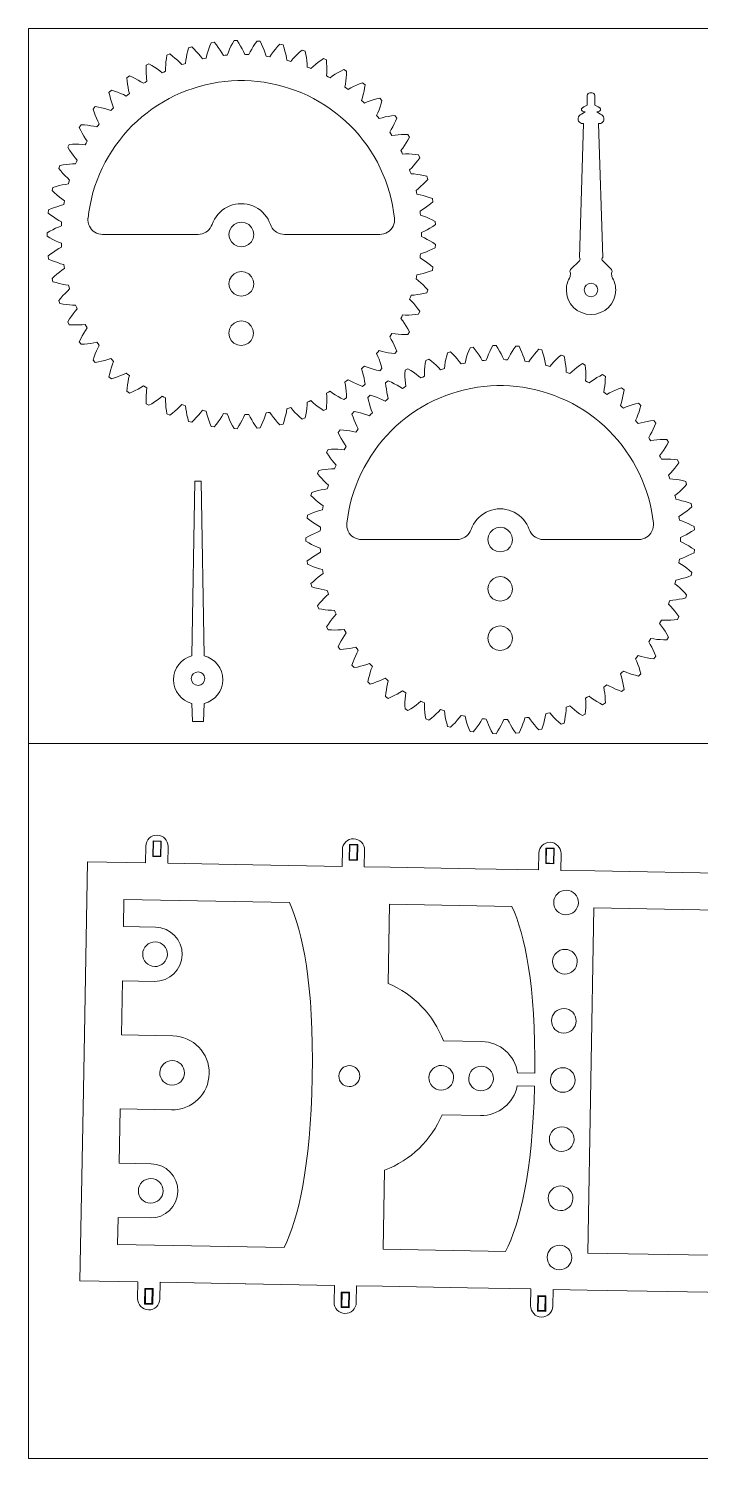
# Model space of a CAD drawing. Header units: inches. Extents: x -10 to 110, y -123 to -36.
# Drawn here: x -10 to 17.2, y -93.5 to -35.5 of the extents above; entities that cross this region are included whole.
import ezdxf

# ---------------------------------------------------------------- set-up
doc = ezdxf.new("R2010")
doc.units = ezdxf.units.IN
doc.header["$MEASUREMENT"] = 0
doc.layers.add('Layer 1', color=7, linetype='Continuous')

# ---------------------------------------------------------------- blocks, each defined once
blk = doc.blocks.new('block 2')
at = {"layer": 'Layer 1', "lineweight": 0}
for points in [[(6.271, -44.111), (6.156, -44.049), (6.045, -43.986), (5.929, -43.933), (5.929, -43.773), (6.045, -43.72), (6.156, -43.662), (6.271, -43.596), (6.383, -43.529), (6.494, -43.453), (6.485, -43.32), (6.365, -43.262), (6.245, -43.204), (6.129, -43.155), (6.009, -43.111), (5.889, -43.071), (5.88, -42.987), (5.867, -42.911), (5.974, -42.844), (6.081, -42.773), (6.187, -42.693), (6.289, -42.613), (6.391, -42.525), (6.369, -42.395), (6.24, -42.351), (6.116, -42.311), (5.992, -42.276), (5.867, -42.244), (5.743, -42.218), (5.725, -42.138), (5.707, -42.062), (5.805, -41.982), (5.903, -41.898), (5.996, -41.809), (6.089, -41.716), (6.178, -41.618), (6.143, -41.493), (6.009, -41.462), (5.88, -41.436), (5.752, -41.413), (5.627, -41.395), (5.503, -41.387), (5.472, -41.311), (5.445, -41.236), (5.534, -41.147), (5.703, -40.951), (5.783, -40.849), (5.863, -40.738), (5.809, -40.618), (5.676, -40.604), (5.543, -40.596), (5.414, -40.586), (5.285, -40.586), (5.161, -40.591), (5.125, -40.516), (5.085, -40.449), (5.165, -40.347), (5.236, -40.244), (5.307, -40.133), (5.379, -40.022), (5.441, -39.907), (5.374, -39.791), (5.241, -39.791), (5.112, -39.8), (4.978, -39.809), (4.854, -39.822), (4.73, -39.84), (4.681, -39.773), (4.641, -39.707), (4.703, -39.6), (4.765, -39.489), (4.823, -39.369), (4.876, -39.249), (4.925, -39.129), (4.845, -39.022), (4.716, -39.04), (4.583, -39.062), (4.459, -39.084), (4.334, -39.115), (4.21, -39.146), (4.156, -39.084), (4.108, -39.026), (4.156, -38.911), (4.206, -38.791), (4.25, -38.671), (4.286, -38.542), (4.325, -38.413), (4.232, -38.32), (4.103, -38.351), (3.974, -38.391), (3.85, -38.431), (3.73, -38.471), (3.615, -38.52), (3.552, -38.462), (3.495, -38.413), (3.535, -38.293), (3.566, -38.169), (3.597, -38.04), (3.619, -37.911), (3.641, -37.778), (3.539, -37.698), (3.415, -37.742), (3.29, -37.796), (3.175, -37.849), (3.059, -37.906), (2.948, -37.969), (2.882, -37.92), (2.819, -37.875), (2.842, -37.751), (2.859, -37.622), (2.873, -37.493), (2.882, -37.364), (2.886, -37.231), (2.775, -37.16), (2.655, -37.222), (2.544, -37.284), (2.433, -37.355), (2.326, -37.422), (2.224, -37.497), (2.148, -37.458), (2.082, -37.418), (2.091, -37.293), (2.091, -37.035), (2.082, -36.907), (2.073, -36.773), (1.953, -36.715), (1.842, -36.791), (1.735, -36.866), (1.633, -36.951), (1.54, -37.031), (1.446, -37.115), (1.366, -37.084), (1.295, -37.058), (1.291, -36.929), (1.277, -36.804), (1.26, -36.676), (1.238, -36.546), (1.211, -36.413), (1.087, -36.373), (0.984, -36.458), (0.887, -36.551), (0.798, -36.64), (0.709, -36.733), (0.629, -36.831), (0.549, -36.809), (0.473, -36.787), (0.451, -36.666), (0.424, -36.538), (0.393, -36.413), (0.354, -36.289), (0.313, -36.16), (0.185, -36.133), (0.096, -36.231), (0.007, -36.333), (-0.073, -36.435), (-0.148, -36.538), (-0.215, -36.644), (-0.3, -36.631), (-0.375, -36.618), (-0.411, -36.498), (-0.455, -36.377), (-0.499, -36.257), (-0.553, -36.138), (-0.611, -36.013), (-0.739, -36.004), (-0.819, -36.111), (-0.891, -36.222), (-0.957, -36.333), (-1.019, -36.444), (-1.077, -36.556), (-1.162, -36.556), (-1.237, -36.551), (-1.29, -36.435), (-1.344, -36.32), (-1.406, -36.209), (-1.473, -36.093), (-1.544, -35.978), (-1.672, -35.982), (-1.739, -36.102), (-1.797, -36.218), (-1.85, -36.338), (-1.899, -36.453), (-1.944, -36.573), (-2.028, -36.582), (-2.104, -36.587), (-2.166, -36.48), (-2.237, -36.373), (-2.312, -36.267), (-2.388, -36.16), (-2.472, -36.053), (-2.601, -36.075), (-2.655, -36.2), (-2.699, -36.324), (-2.739, -36.444), (-2.77, -36.569), (-2.801, -36.693), (-2.881, -36.707), (-2.957, -36.724), (-3.037, -36.622), (-3.116, -36.524), (-3.201, -36.426), (-3.294, -36.333), (-3.388, -36.24), (-3.516, -36.275), (-3.548, -36.404), (-3.579, -36.533), (-3.605, -36.658), (-3.623, -36.787), (-3.636, -36.911), (-3.716, -36.938), (-3.792, -36.96), (-3.876, -36.871), (-3.969, -36.782), (-4.068, -36.698), (-4.169, -36.613), (-4.276, -36.529), (-4.396, -36.582), (-4.414, -36.711), (-4.432, -36.844), (-4.44, -36.973), (-4.445, -37.102), (-4.445, -37.227), (-4.52, -37.262), (-4.592, -37.297), (-4.685, -37.218), (-4.787, -37.138), (-4.894, -37.066), (-5.005, -36.996), (-5.12, -36.924), (-5.236, -36.987), (-5.24, -37.124), (-5.24, -37.253), (-5.222, -37.511), (-5.205, -37.635), (-5.276, -37.68), (-5.342, -37.72), (-5.449, -37.653), (-5.56, -37.591), (-5.676, -37.529), (-5.791, -37.471), (-5.916, -37.418), (-6.022, -37.493), (-6.009, -37.627), (-5.991, -37.755), (-5.969, -37.884), (-5.947, -38.009), (-5.916, -38.133), (-5.978, -38.187), (-6.04, -38.235), (-6.156, -38.178), (-6.271, -38.129), (-6.391, -38.08), (-6.515, -38.04), (-6.644, -38), (-6.742, -38.089), (-6.711, -38.218), (-6.68, -38.347), (-6.644, -38.471), (-6.604, -38.591), (-6.56, -38.711), (-6.618, -38.769), (-6.671, -38.826), (-6.791, -38.787), (-6.915, -38.747), (-7.04, -38.716), (-7.168, -38.689), (-7.302, -38.662), (-7.386, -38.764), (-7.342, -38.889), (-7.297, -39.013), (-7.244, -39.133), (-7.191, -39.249), (-7.133, -39.36), (-7.182, -39.426), (-7.231, -39.489), (-7.355, -39.462), (-7.48, -39.44), (-7.608, -39.422), (-7.737, -39.409), (-7.87, -39.4), (-7.946, -39.507), (-7.888, -39.631), (-7.826, -39.746), (-7.764, -39.858), (-7.693, -39.969), (-7.626, -40.071), (-7.666, -40.142), (-7.706, -40.209), (-7.831, -40.2), (-7.959, -40.191), (-8.221, -40.191), (-8.355, -40.2), (-8.413, -40.316), (-8.341, -40.431), (-8.266, -40.538), (-8.19, -40.64), (-8.11, -40.742), (-8.026, -40.836), (-8.062, -40.911), (-8.093, -40.982), (-8.217, -40.986), (-8.346, -40.996), (-8.475, -41.009), (-8.603, -41.027), (-8.737, -41.049), (-8.781, -41.173), (-8.697, -41.275), (-8.612, -41.378), (-8.524, -41.471), (-8.43, -41.56), (-8.337, -41.644), (-8.364, -41.724), (-8.386, -41.8), (-8.51, -41.818), (-8.635, -41.84), (-8.764, -41.867), (-8.888, -41.902), (-9.017, -41.942), (-9.048, -42.067), (-8.95, -42.16), (-8.853, -42.249), (-8.754, -42.333), (-8.653, -42.409), (-8.55, -42.484), (-8.564, -42.564), (-8.577, -42.64), (-8.701, -42.676), (-8.821, -42.711), (-8.946, -42.756), (-9.066, -42.804), (-9.19, -42.858), (-9.208, -42.987), (-9.101, -43.067), (-8.99, -43.142), (-8.884, -43.213), (-8.773, -43.28), (-8.661, -43.342), (-8.666, -43.422), (-8.67, -43.502), (-8.79, -43.551), (-8.906, -43.6), (-9.021, -43.658), (-9.137, -43.72), (-9.252, -43.786), (-9.252, -43.92), (-9.137, -43.986), (-9.021, -44.049), (-8.906, -44.107), (-8.79, -44.16), (-8.67, -44.205), (-8.666, -44.289), (-8.661, -44.369), (-8.773, -44.426), (-8.884, -44.493), (-8.99, -44.564), (-9.101, -44.64), (-9.208, -44.72), (-9.19, -44.849), (-9.066, -44.902), (-8.946, -44.951), (-8.821, -44.995), (-8.701, -45.036), (-8.577, -45.067), (-8.564, -45.147), (-8.55, -45.227), (-8.653, -45.298), (-8.754, -45.378), (-8.853, -45.458), (-8.95, -45.546), (-9.048, -45.64), (-9.017, -45.769), (-8.888, -45.804), (-8.764, -45.84), (-8.635, -45.866), (-8.51, -45.893), (-8.386, -45.911), (-8.359, -45.991), (-8.337, -46.062), (-8.43, -46.147), (-8.524, -46.24), (-8.612, -46.333), (-8.697, -46.431), (-8.781, -46.533), (-8.737, -46.658), (-8.603, -46.68), (-8.475, -46.698), (-8.346, -46.711), (-8.217, -46.72), (-8.093, -46.724), (-8.062, -46.8), (-8.026, -46.871), (-8.11, -46.969), (-8.19, -47.067), (-8.266, -47.169), (-8.341, -47.28), (-8.413, -47.391), (-8.355, -47.511), (-8.221, -47.516), (-8.088, -47.52), (-7.959, -47.516), (-7.831, -47.511), (-7.706, -47.498), (-7.666, -47.569), (-7.626, -47.636), (-7.693, -47.742), (-7.764, -47.849), (-7.826, -47.964), (-7.888, -48.08), (-7.946, -48.2), (-7.87, -48.307), (-7.737, -48.298), (-7.608, -48.289), (-7.48, -48.271), (-7.355, -48.249), (-7.231, -48.222), (-7.182, -48.289), (-7.133, -48.351), (-7.191, -48.462), (-7.244, -48.578), (-7.297, -48.698), (-7.342, -48.818), (-7.386, -48.947), (-7.302, -49.045), (-7.168, -49.022), (-7.04, -48.991), (-6.915, -48.96), (-6.791, -48.924), (-6.671, -48.884), (-6.613, -48.942), (-6.56, -49), (-6.604, -49.116), (-6.644, -49.24), (-6.68, -49.365), (-6.711, -49.489), (-6.742, -49.622), (-6.644, -49.711), (-6.515, -49.671), (-6.391, -49.627), (-6.271, -49.578), (-6.156, -49.529), (-6.04, -49.476), (-5.978, -49.529), (-5.916, -49.578), (-5.947, -49.698), (-5.969, -49.822), (-5.991, -49.951), (-6.009, -50.08), (-6.022, -50.213), (-5.916, -50.293), (-5.791, -50.236), (-5.676, -50.178), (-5.56, -50.12), (-5.449, -50.053), (-5.342, -49.987), (-5.272, -50.031), (-5.205, -50.071), (-5.222, -50.196), (-5.24, -50.453), (-5.24, -50.587), (-5.236, -50.72), (-5.12, -50.782), (-5.005, -50.716), (-4.894, -50.644), (-4.787, -50.569), (-4.685, -50.493), (-4.592, -50.413), (-4.516, -50.449), (-4.445, -50.48), (-4.445, -50.609), (-4.44, -50.733), (-4.432, -50.867), (-4.414, -50.996), (-4.396, -51.129), (-4.276, -51.178), (-4.169, -51.098), (-4.068, -51.013), (-3.969, -50.925), (-3.876, -50.836), (-3.792, -50.747), (-3.712, -50.773), (-3.636, -50.8), (-3.623, -50.925), (-3.605, -51.049), (-3.579, -51.178), (-3.548, -51.307), (-3.516, -51.435), (-3.388, -51.467), (-3.294, -51.373), (-3.201, -51.28), (-3.116, -51.182), (-3.037, -51.084), (-2.957, -50.982), (-2.876, -51), (-2.801, -51.018), (-2.77, -51.138), (-2.739, -51.262), (-2.699, -51.387), (-2.655, -51.511), (-2.601, -51.636), (-2.472, -51.653), (-2.388, -51.551), (-2.312, -51.445), (-2.237, -51.338), (-2.166, -51.231), (-2.104, -51.12), (-2.019, -51.129), (-1.944, -51.133), (-1.899, -51.253), (-1.85, -51.373), (-1.797, -51.489), (-1.739, -51.609), (-1.672, -51.724), (-1.544, -51.729), (-1.473, -51.614), (-1.406, -51.502), (-1.344, -51.387), (-1.29, -51.271), (-1.237, -51.156), (-1.157, -51.156), (-1.077, -51.151), (-1.019, -51.262), (-0.957, -51.373), (-0.891, -51.484), (-0.819, -51.596), (-0.739, -51.707), (-0.611, -51.693), (-0.553, -51.573), (-0.499, -51.453), (-0.455, -51.329), (-0.411, -51.209), (-0.375, -51.089), (-0.295, -51.076), (-0.215, -51.067), (-0.148, -51.169), (-0.073, -51.271), (0.007, -51.373), (0.096, -51.476), (0.185, -51.573), (0.313, -51.547), (0.354, -51.422), (0.393, -51.293), (0.424, -51.169), (0.451, -51.045), (0.473, -50.92), (0.553, -50.898), (0.629, -50.876), (0.709, -50.973), (0.798, -51.067), (0.887, -51.16), (0.984, -51.249), (1.087, -51.338), (1.211, -51.293), (1.238, -51.164), (1.26, -51.036), (1.277, -50.907), (1.291, -50.778), (1.295, -50.653), (1.371, -50.622), (1.446, -50.591), (1.54, -50.676), (1.633, -50.76), (1.735, -50.84), (1.842, -50.915), (1.953, -50.991), (2.073, -50.938), (2.082, -50.805), (2.091, -50.671), (2.091, -50.413), (2.082, -50.289), (2.153, -50.249), (2.224, -50.209), (2.326, -50.285), (2.433, -50.356), (2.544, -50.422), (2.655, -50.489), (2.775, -50.551), (2.886, -50.48), (2.882, -50.347), (2.873, -50.213), (2.859, -50.085), (2.842, -49.96), (2.819, -49.836), (2.886, -49.787), (2.948, -49.742), (3.059, -49.8), (3.175, -49.858), (3.29, -49.916), (3.415, -49.964), (3.539, -50.013), (3.641, -49.929), (3.619, -49.796), (3.597, -49.667), (3.566, -49.542), (3.535, -49.418), (3.495, -49.298), (3.557, -49.24), (3.615, -49.187), (3.73, -49.235), (3.85, -49.28), (3.974, -49.32), (4.103, -49.355), (4.232, -49.387), (4.325, -49.293), (4.286, -49.165), (4.25, -49.04), (4.206, -48.915), (4.156, -48.796), (4.108, -48.684), (4.161, -48.622), (4.21, -48.56), (4.334, -48.596), (4.459, -48.622), (4.583, -48.649), (4.716, -48.671), (4.845, -48.684), (4.925, -48.582), (4.876, -48.458), (4.823, -48.338), (4.765, -48.222), (4.703, -48.111), (4.641, -48), (4.685, -47.933), (4.73, -47.867), (4.854, -47.884), (4.978, -47.902), (5.112, -47.911), (5.241, -47.915), (5.374, -47.915), (5.441, -47.805), (5.379, -47.684), (5.307, -47.574), (5.236, -47.467), (5.165, -47.36), (5.085, -47.262), (5.125, -47.187), (5.161, -47.116), (5.285, -47.12), (5.414, -47.12), (5.543, -47.116), (5.676, -47.102), (5.809, -47.089), (5.863, -46.969), (5.783, -46.862), (5.703, -46.755), (5.618, -46.658), (5.534, -46.565), (5.445, -46.471), (5.476, -46.396), (5.503, -46.32), (5.627, -46.311), (5.752, -46.293), (5.88, -46.276), (6.009, -46.249), (6.143, -46.218), (6.178, -46.093), (6.089, -45.996), (5.996, -45.898), (5.903, -45.809), (5.805, -45.729), (5.707, -45.649), (5.725, -45.569), (5.743, -45.493), (5.867, -45.467), (5.992, -45.435), (6.116, -45.4), (6.24, -45.36), (6.369, -45.311), (6.391, -45.182), (6.289, -45.098), (6.187, -45.013), (6.081, -44.938), (5.974, -44.867), (5.867, -44.8), (5.88, -44.715), (5.889, -44.64), (6.009, -44.6), (6.129, -44.551), (6.245, -44.502), (6.365, -44.449), (6.485, -44.387), (6.494, -44.253), (6.383, -44.182), (6.271, -44.111)], [(4.832, -43.191), (4.796, -42.929), (4.752, -42.667), (4.699, -42.409), (4.632, -42.151), (4.552, -41.898), (4.463, -41.649), (4.365, -41.4), (4.254, -41.16), (4.139, -40.924), (4.006, -40.693), (3.868, -40.467), (3.721, -40.249), (3.561, -40.035), (3.397, -39.827), (3.219, -39.626), (3.037, -39.435), (2.846, -39.253), (2.646, -39.08), (2.442, -38.911), (2.228, -38.755), (2.006, -38.604), (1.78, -38.467), (1.549, -38.338), (1.313, -38.218), (1.073, -38.111), (0.824, -38.009), (0.576, -37.924), (0.322, -37.844), (0.065, -37.778), (-0.193, -37.724), (-0.455, -37.675), (-0.717, -37.644), (-0.984, -37.622), (-1.246, -37.609), (-1.513, -37.609), (-1.775, -37.622), (-2.041, -37.644), (-2.303, -37.675), (-2.566, -37.724), (-2.823, -37.778), (-3.081, -37.844), (-3.334, -37.924), (-3.583, -38.009), (-3.832, -38.111), (-4.072, -38.218), (-4.307, -38.338), (-4.538, -38.467), (-4.765, -38.604), (-4.987, -38.755), (-5.2, -38.911), (-5.405, -39.08), (-5.605, -39.253), (-5.796, -39.435), (-5.978, -39.626), (-6.156, -39.827), (-6.32, -40.035), (-6.48, -40.249), (-6.626, -40.467), (-6.764, -40.693), (-6.897, -40.924), (-7.013, -41.16), (-7.124, -41.4), (-7.222, -41.649), (-7.311, -41.898), (-7.391, -42.151), (-7.457, -42.409), (-7.511, -42.667), (-7.555, -42.929), (-7.591, -43.191)], [(-0.197, -43.449), (-0.242, -43.338), (-0.295, -43.231), (-0.362, -43.133), (-0.433, -43.035), (-0.517, -42.951), (-0.606, -42.871), (-0.704, -42.804), (-0.806, -42.742), (-0.913, -42.693), (-1.028, -42.653), (-1.144, -42.627), (-1.259, -42.609), (-1.379, -42.604), (-1.499, -42.609), (-1.615, -42.627), (-1.73, -42.653), (-1.846, -42.693), (-1.952, -42.742), (-2.055, -42.804), (-2.152, -42.871), (-2.241, -42.951), (-2.326, -43.035), (-2.397, -43.133), (-2.463, -43.231), (-2.517, -43.338), (-2.561, -43.449)], [(-7.595, -43.191), (-7.599, -43.271), (-7.591, -43.355), (-7.568, -43.435), (-7.537, -43.516), (-7.497, -43.587), (-7.444, -43.653), (-7.386, -43.711), (-7.32, -43.76), (-7.244, -43.796), (-7.164, -43.827), (-7.084, -43.844), (-7, -43.849)], [(-3.13, -43.849), (-3.045, -43.844), (-2.965, -43.827), (-2.89, -43.8), (-2.814, -43.76), (-2.748, -43.711), (-2.69, -43.658), (-2.637, -43.591), (-2.597, -43.52), (-2.561, -43.444)], [(-0.9, -44.013), (-0.97, -44.151), (-1.082, -44.262), (-1.224, -44.329), (-1.379, -44.356), (-1.53, -44.329), (-1.672, -44.258), (-1.779, -44.147), (-1.85, -44.005), (-1.877, -43.853), (-1.85, -43.698), (-1.779, -43.56), (-1.668, -43.449), (-1.526, -43.378), (-1.371, -43.355), (-1.22, -43.378), (-1.077, -43.453), (-0.97, -43.565), (-0.9, -43.702), (-0.873, -43.858), (-0.9, -44.013)], [(-0.873, -43.858), (-0.9, -44.013), (-0.97, -44.151), (-1.082, -44.262), (-1.224, -44.329), (-1.379, -44.356), (-1.53, -44.329), (-1.672, -44.258), (-1.779, -44.147), (-1.85, -44.005), (-1.877, -43.853), (-1.85, -43.698), (-1.779, -43.56), (-1.668, -43.449), (-1.526, -43.378), (-1.371, -43.355), (-1.22, -43.378), (-1.077, -43.453), (-0.97, -43.565), (-0.9, -43.702), (-0.873, -43.858)], [(-0.873, -43.858), (-0.9, -44.013), (-0.97, -44.151), (-1.082, -44.262), (-1.224, -44.329), (-1.379, -44.356), (-1.53, -44.329), (-1.672, -44.258), (-1.779, -44.147), (-1.85, -44.005), (-1.877, -43.853), (-1.85, -43.698), (-1.779, -43.56), (-1.668, -43.449), (-1.526, -43.378), (-1.371, -43.355), (-1.22, -43.378), (-1.077, -43.453), (-0.97, -43.565), (-0.9, -43.702), (-0.873, -43.858)], [(-0.197, -43.444), (-0.162, -43.52), (-0.122, -43.591), (-0.069, -43.658), (-0.011, -43.711), (0.056, -43.76), (0.131, -43.8), (0.207, -43.827), (0.287, -43.844), (0.371, -43.849)], [(4.237, -43.849), (4.321, -43.844), (4.401, -43.827), (4.481, -43.796), (4.556, -43.76), (4.623, -43.711), (4.681, -43.653), (4.734, -43.587), (4.774, -43.516), (4.805, -43.435), (4.827, -43.355), (4.836, -43.271), (4.832, -43.191)], [(-7, -43.853), (-3.13, -43.853)], [(0.371, -43.853), (4.237, -43.853)], [(-0.873, -45.858), (-0.9, -46.013), (-0.97, -46.151), (-1.082, -46.262), (-1.224, -46.329), (-1.379, -46.356), (-1.53, -46.329), (-1.672, -46.258), (-1.779, -46.147), (-1.85, -46.005), (-1.877, -45.853), (-1.85, -45.698), (-1.779, -45.56), (-1.668, -45.449), (-1.526, -45.378), (-1.371, -45.355), (-1.22, -45.378), (-1.077, -45.453), (-0.97, -45.565), (-0.9, -45.702), (-0.873, -45.858)], [(-0.877, -47.858), (-0.904, -48.013), (-0.975, -48.151), (-1.086, -48.262), (-1.228, -48.329), (-1.384, -48.356), (-1.535, -48.329), (-1.677, -48.258), (-1.784, -48.147), (-1.855, -48.005), (-1.881, -47.853), (-1.855, -47.698), (-1.784, -47.56), (-1.673, -47.449), (-1.531, -47.378), (-1.375, -47.355), (-1.224, -47.378), (-1.082, -47.453), (-0.975, -47.565), (-0.904, -47.702), (-0.877, -47.858)]]:
    blk.add_lwpolyline(points, dxfattribs=at)
blk = doc.blocks.new('block 3')
at = {"layer": 'Layer 1', "lineweight": 0}
for points in [[(16.767, -56.487), (16.652, -56.425), (16.541, -56.362), (16.425, -56.309), (16.425, -56.149), (16.541, -56.095), (16.652, -56.038), (16.767, -55.971), (16.878, -55.905), (16.99, -55.829), (16.981, -55.696), (16.861, -55.638), (16.741, -55.58), (16.625, -55.531), (16.505, -55.487), (16.385, -55.447), (16.376, -55.362), (16.363, -55.287), (16.47, -55.22), (16.576, -55.149), (16.683, -55.069), (16.785, -54.989), (16.887, -54.9), (16.865, -54.771), (16.736, -54.727), (16.612, -54.687), (16.488, -54.651), (16.363, -54.62), (16.239, -54.593), (16.221, -54.513), (16.203, -54.438), (16.301, -54.358), (16.399, -54.273), (16.492, -54.184), (16.585, -54.091), (16.674, -53.993), (16.639, -53.869), (16.505, -53.838), (16.376, -53.811), (16.248, -53.789), (16.123, -53.771), (15.999, -53.762), (15.968, -53.687), (15.941, -53.611), (16.03, -53.522), (16.199, -53.327), (16.279, -53.225), (16.359, -53.113), (16.305, -52.994), (16.172, -52.98), (16.039, -52.971), (15.91, -52.962), (15.781, -52.962), (15.657, -52.967), (15.621, -52.891), (15.581, -52.825), (15.661, -52.722), (15.732, -52.62), (15.803, -52.509), (15.874, -52.398), (15.937, -52.282), (15.87, -52.167), (15.737, -52.167), (15.608, -52.175), (15.474, -52.185), (15.35, -52.198), (15.226, -52.216), (15.177, -52.149), (15.137, -52.082), (15.199, -51.976), (15.261, -51.865), (15.319, -51.744), (15.372, -51.624), (15.421, -51.504), (15.341, -51.398), (15.212, -51.416), (15.079, -51.438), (14.955, -51.46), (14.83, -51.491), (14.706, -51.522), (14.652, -51.46), (14.604, -51.402), (14.652, -51.287), (14.701, -51.167), (14.746, -51.047), (14.782, -50.918), (14.821, -50.789), (14.728, -50.696), (14.599, -50.727), (14.47, -50.767), (14.346, -50.807), (14.226, -50.847), (14.111, -50.896), (14.048, -50.838), (13.991, -50.789), (14.03, -50.669), (14.062, -50.545), (14.093, -50.416), (14.115, -50.287), (14.137, -50.153), (14.035, -50.073), (13.911, -50.118), (13.786, -50.171), (13.671, -50.225), (13.555, -50.282), (13.444, -50.344), (13.378, -50.295), (13.315, -50.251), (13.338, -50.127), (13.355, -49.998), (13.369, -49.869), (13.378, -49.74), (13.382, -49.607), (13.271, -49.536), (13.151, -49.598), (13.04, -49.66), (12.929, -49.731), (12.822, -49.798), (12.72, -49.873), (12.644, -49.833), (12.578, -49.793), (12.587, -49.669), (12.587, -49.411), (12.578, -49.282), (12.569, -49.149), (12.449, -49.091), (12.338, -49.167), (12.231, -49.242), (12.129, -49.327), (12.036, -49.407), (11.942, -49.491), (11.862, -49.46), (11.791, -49.433), (11.787, -49.305), (11.773, -49.18), (11.756, -49.051), (11.734, -48.922), (11.707, -48.789), (11.583, -48.749), (11.48, -48.833), (11.383, -48.927), (11.294, -49.016), (11.205, -49.109), (11.125, -49.207), (11.045, -49.185), (10.969, -49.162), (10.947, -49.042), (10.92, -48.913), (10.889, -48.789), (10.85, -48.665), (10.809, -48.535), (10.681, -48.509), (10.592, -48.607), (10.503, -48.709), (10.423, -48.811), (10.348, -48.913), (10.281, -49.02), (10.196, -49.007), (10.121, -48.993), (10.085, -48.873), (10.041, -48.753), (9.996, -48.633), (9.943, -48.513), (9.885, -48.389), (9.757, -48.38), (9.677, -48.487), (9.605, -48.598), (9.539, -48.709), (9.476, -48.82), (9.419, -48.931), (9.334, -48.931), (9.259, -48.927), (9.206, -48.811), (9.152, -48.696), (9.09, -48.584), (9.023, -48.469), (8.952, -48.353), (8.824, -48.358), (8.757, -48.478), (8.699, -48.593), (8.646, -48.713), (8.597, -48.829), (8.552, -48.949), (8.468, -48.958), (8.392, -48.962), (8.33, -48.856), (8.259, -48.749), (8.184, -48.642), (8.108, -48.535), (8.024, -48.429), (7.895, -48.451), (7.841, -48.576), (7.797, -48.7), (7.757, -48.82), (7.726, -48.944), (7.695, -49.069), (7.615, -49.082), (7.539, -49.1), (7.459, -48.998), (7.38, -48.9), (7.295, -48.802), (7.202, -48.709), (7.108, -48.616), (6.98, -48.651), (6.948, -48.78), (6.917, -48.909), (6.891, -49.033), (6.873, -49.162), (6.86, -49.287), (6.78, -49.313), (6.704, -49.336), (6.62, -49.247), (6.527, -49.158), (6.428, -49.073), (6.327, -48.989), (6.22, -48.904), (6.1, -48.958), (6.082, -49.087), (6.064, -49.22), (6.056, -49.349), (6.051, -49.478), (6.051, -49.602), (5.976, -49.638), (5.904, -49.673), (5.811, -49.593), (5.709, -49.513), (5.602, -49.442), (5.491, -49.371), (5.376, -49.3), (5.26, -49.362), (5.256, -49.5), (5.256, -49.629), (5.274, -49.887), (5.291, -50.011), (5.22, -50.056), (5.154, -50.095), (5.047, -50.029), (4.936, -49.967), (4.82, -49.905), (4.705, -49.847), (4.58, -49.793), (4.474, -49.869), (4.487, -50.002), (4.505, -50.131), (4.527, -50.26), (4.549, -50.384), (4.58, -50.509), (4.518, -50.562), (4.456, -50.611), (4.34, -50.553), (4.225, -50.504), (4.105, -50.456), (3.981, -50.416), (3.852, -50.376), (3.754, -50.464), (3.785, -50.593), (3.816, -50.722), (3.852, -50.847), (3.892, -50.967), (3.936, -51.087), (3.878, -51.145), (3.825, -51.202), (3.705, -51.162), (3.581, -51.122), (3.456, -51.091), (3.328, -51.065), (3.194, -51.038), (3.11, -51.14), (3.154, -51.265), (3.199, -51.389), (3.252, -51.509), (3.305, -51.624), (3.363, -51.736), (3.314, -51.802), (3.265, -51.865), (3.141, -51.838), (3.016, -51.816), (2.888, -51.798), (2.759, -51.785), (2.626, -51.775), (2.55, -51.882), (2.608, -52.007), (2.67, -52.122), (2.732, -52.233), (2.803, -52.344), (2.87, -52.447), (2.83, -52.518), (2.79, -52.585), (2.665, -52.575), (2.537, -52.567), (2.275, -52.567), (2.141, -52.575), (2.083, -52.691), (2.155, -52.807), (2.23, -52.913), (2.306, -53.016), (2.386, -53.118), (2.47, -53.211), (2.434, -53.287), (2.403, -53.358), (2.279, -53.362), (2.15, -53.371), (2.021, -53.384), (1.892, -53.402), (1.759, -53.425), (1.715, -53.549), (1.799, -53.651), (1.884, -53.753), (1.972, -53.847), (2.066, -53.936), (2.159, -54.02), (2.132, -54.1), (2.11, -54.176), (1.986, -54.193), (1.861, -54.216), (1.732, -54.242), (1.608, -54.278), (1.479, -54.318), (1.448, -54.442), (1.546, -54.535), (1.643, -54.624), (1.741, -54.709), (1.843, -54.785), (1.946, -54.86), (1.932, -54.94), (1.919, -55.016), (1.795, -55.051), (1.675, -55.087), (1.55, -55.131), (1.43, -55.18), (1.306, -55.233), (1.288, -55.362), (1.395, -55.443), (1.506, -55.518), (1.612, -55.589), (1.723, -55.656), (1.835, -55.718), (1.83, -55.798), (1.826, -55.878), (1.706, -55.927), (1.59, -55.976), (1.475, -56.033), (1.359, -56.095), (1.244, -56.162), (1.244, -56.296), (1.359, -56.362), (1.475, -56.425), (1.59, -56.482), (1.706, -56.536), (1.826, -56.58), (1.83, -56.665), (1.835, -56.745), (1.723, -56.802), (1.612, -56.869), (1.506, -56.94), (1.395, -57.016), (1.288, -57.096), (1.306, -57.224), (1.43, -57.278), (1.55, -57.327), (1.675, -57.371), (1.795, -57.411), (1.919, -57.442), (1.932, -57.522), (1.946, -57.602), (1.843, -57.673), (1.741, -57.754), (1.643, -57.833), (1.546, -57.922), (1.448, -58.016), (1.479, -58.144), (1.608, -58.18), (1.732, -58.216), (1.861, -58.242), (1.986, -58.269), (2.11, -58.287), (2.137, -58.367), (2.159, -58.438), (2.066, -58.522), (1.972, -58.616), (1.884, -58.709), (1.799, -58.807), (1.715, -58.909), (1.759, -59.033), (1.892, -59.056), (2.021, -59.073), (2.15, -59.087), (2.279, -59.095), (2.403, -59.1), (2.434, -59.176), (2.47, -59.247), (2.386, -59.345), (2.306, -59.442), (2.23, -59.545), (2.155, -59.656), (2.083, -59.767), (2.141, -59.887), (2.275, -59.891), (2.408, -59.896), (2.537, -59.891), (2.665, -59.887), (2.79, -59.873), (2.83, -59.945), (2.87, -60.011), (2.803, -60.118), (2.732, -60.225), (2.67, -60.34), (2.608, -60.456), (2.55, -60.576), (2.626, -60.682), (2.759, -60.673), (2.888, -60.665), (3.016, -60.647), (3.141, -60.624), (3.265, -60.598), (3.314, -60.665), (3.363, -60.727), (3.305, -60.838), (3.252, -60.954), (3.199, -61.074), (3.154, -61.193), (3.11, -61.322), (3.194, -61.42), (3.328, -61.398), (3.456, -61.367), (3.581, -61.336), (3.705, -61.3), (3.825, -61.26), (3.883, -61.318), (3.936, -61.376), (3.892, -61.491), (3.852, -61.616), (3.816, -61.74), (3.785, -61.864), (3.754, -61.998), (3.852, -62.087), (3.981, -62.047), (4.105, -62.002), (4.225, -61.953), (4.34, -61.905), (4.456, -61.851), (4.518, -61.905), (4.58, -61.953), (4.549, -62.073), (4.527, -62.198), (4.505, -62.327), (4.487, -62.456), (4.474, -62.589), (4.58, -62.669), (4.705, -62.611), (4.82, -62.553), (4.936, -62.496), (5.047, -62.429), (5.154, -62.362), (5.224, -62.407), (5.291, -62.447), (5.274, -62.571), (5.256, -62.829), (5.256, -62.962), (5.26, -63.096), (5.376, -63.158), (5.491, -63.091), (5.602, -63.02), (5.709, -62.945), (5.811, -62.869), (5.904, -62.789), (5.98, -62.824), (6.051, -62.856), (6.051, -62.985), (6.056, -63.109), (6.064, -63.242), (6.082, -63.371), (6.1, -63.505), (6.22, -63.554), (6.327, -63.473), (6.428, -63.389), (6.527, -63.3), (6.62, -63.211), (6.704, -63.122), (6.784, -63.149), (6.86, -63.176), (6.873, -63.3), (6.891, -63.425), (6.917, -63.554), (6.948, -63.682), (6.98, -63.811), (7.108, -63.842), (7.202, -63.749), (7.295, -63.656), (7.38, -63.558), (7.459, -63.46), (7.539, -63.358), (7.619, -63.376), (7.695, -63.393), (7.726, -63.514), (7.757, -63.638), (7.797, -63.762), (7.841, -63.887), (7.895, -64.011), (8.024, -64.029), (8.108, -63.927), (8.184, -63.82), (8.259, -63.713), (8.33, -63.607), (8.392, -63.496), (8.477, -63.505), (8.552, -63.509), (8.597, -63.629), (8.646, -63.749), (8.699, -63.865), (8.757, -63.985), (8.824, -64.1), (8.952, -64.105), (9.023, -63.989), (9.09, -63.878), (9.152, -63.762), (9.206, -63.647), (9.259, -63.531), (9.339, -63.531), (9.419, -63.527), (9.476, -63.638), (9.539, -63.749), (9.605, -63.86), (9.677, -63.971), (9.757, -64.082), (9.885, -64.069), (9.943, -63.949), (9.996, -63.829), (10.041, -63.705), (10.085, -63.585), (10.121, -63.465), (10.201, -63.451), (10.281, -63.442), (10.348, -63.545), (10.423, -63.647), (10.503, -63.749), (10.592, -63.851), (10.681, -63.949), (10.809, -63.923), (10.85, -63.798), (10.889, -63.669), (10.92, -63.545), (10.947, -63.42), (10.969, -63.296), (11.049, -63.273), (11.125, -63.251), (11.205, -63.349), (11.294, -63.442), (11.383, -63.536), (11.48, -63.624), (11.583, -63.713), (11.707, -63.669), (11.734, -63.54), (11.756, -63.411), (11.773, -63.282), (11.787, -63.154), (11.791, -63.029), (11.867, -62.998), (11.942, -62.967), (12.036, -63.051), (12.129, -63.136), (12.231, -63.216), (12.338, -63.291), (12.449, -63.367), (12.569, -63.313), (12.578, -63.18), (12.587, -63.047), (12.587, -62.789), (12.578, -62.665), (12.649, -62.625), (12.72, -62.584), (12.822, -62.66), (12.929, -62.731), (13.04, -62.798), (13.151, -62.865), (13.271, -62.927), (13.382, -62.856), (13.378, -62.722), (13.369, -62.589), (13.355, -62.46), (13.338, -62.336), (13.315, -62.211), (13.382, -62.162), (13.444, -62.118), (13.555, -62.176), (13.671, -62.233), (13.786, -62.291), (13.911, -62.34), (14.035, -62.389), (14.137, -62.304), (14.115, -62.171), (14.093, -62.042), (14.062, -61.918), (14.03, -61.794), (13.991, -61.674), (14.053, -61.616), (14.111, -61.562), (14.226, -61.611), (14.346, -61.656), (14.47, -61.696), (14.599, -61.731), (14.728, -61.763), (14.821, -61.669), (14.782, -61.54), (14.746, -61.416), (14.701, -61.291), (14.652, -61.171), (14.604, -61.06), (14.657, -60.998), (14.706, -60.936), (14.83, -60.971), (14.955, -60.998), (15.079, -61.024), (15.212, -61.047), (15.341, -61.06), (15.421, -60.958), (15.372, -60.833), (15.319, -60.713), (15.261, -60.598), (15.199, -60.487), (15.137, -60.376), (15.181, -60.309), (15.226, -60.242), (15.35, -60.26), (15.474, -60.278), (15.608, -60.287), (15.737, -60.291), (15.87, -60.291), (15.937, -60.18), (15.874, -60.06), (15.803, -59.949), (15.732, -59.842), (15.661, -59.736), (15.581, -59.638), (15.621, -59.562), (15.657, -59.491), (15.781, -59.496), (15.91, -59.496), (16.039, -59.491), (16.172, -59.478), (16.305, -59.465), (16.359, -59.345), (16.279, -59.238), (16.199, -59.131), (16.114, -59.033), (16.03, -58.94), (15.941, -58.847), (15.972, -58.771), (15.999, -58.696), (16.123, -58.687), (16.248, -58.669), (16.376, -58.651), (16.505, -58.625), (16.639, -58.593), (16.674, -58.469), (16.585, -58.371), (16.492, -58.274), (16.399, -58.185), (16.301, -58.105), (16.203, -58.024), (16.221, -57.945), (16.239, -57.869), (16.363, -57.842), (16.488, -57.811), (16.612, -57.776), (16.736, -57.736), (16.865, -57.687), (16.887, -57.558), (16.785, -57.473), (16.683, -57.389), (16.576, -57.313), (16.47, -57.242), (16.363, -57.176), (16.376, -57.091), (16.385, -57.016), (16.505, -56.976), (16.625, -56.927), (16.741, -56.878), (16.861, -56.824), (16.981, -56.762), (16.99, -56.629), (16.878, -56.558), (16.767, -56.487)], [(15.328, -55.567), (15.292, -55.304), (15.248, -55.042), (15.195, -54.784), (15.128, -54.527), (15.048, -54.273), (14.959, -54.025), (14.861, -53.776), (14.75, -53.536), (14.635, -53.3), (14.502, -53.069), (14.364, -52.842), (14.217, -52.624), (14.057, -52.411), (13.893, -52.202), (13.715, -52.002), (13.533, -51.811), (13.342, -51.629), (13.142, -51.456), (12.938, -51.287), (12.724, -51.131), (12.502, -50.98), (12.276, -50.842), (12.045, -50.713), (11.809, -50.593), (11.569, -50.487), (11.32, -50.384), (11.072, -50.3), (10.818, -50.22), (10.561, -50.153), (10.303, -50.1), (10.041, -50.051), (9.779, -50.02), (9.512, -49.998), (9.25, -49.984), (8.983, -49.984), (8.721, -49.998), (8.455, -50.02), (8.193, -50.051), (7.93, -50.1), (7.673, -50.153), (7.415, -50.22), (7.162, -50.3), (6.913, -50.384), (6.664, -50.487), (6.424, -50.593), (6.189, -50.713), (5.958, -50.842), (5.731, -50.98), (5.509, -51.131), (5.296, -51.287), (5.091, -51.456), (4.891, -51.629), (4.7, -51.811), (4.518, -52.002), (4.34, -52.202), (4.176, -52.411), (4.016, -52.624), (3.87, -52.842), (3.732, -53.069), (3.599, -53.3), (3.483, -53.536), (3.372, -53.776), (3.274, -54.025), (3.185, -54.273), (3.105, -54.527), (3.039, -54.784), (2.985, -55.042), (2.941, -55.304), (2.905, -55.567)], [(10.298, -55.824), (10.254, -55.713), (10.201, -55.607), (10.134, -55.509), (10.063, -55.411), (9.979, -55.327), (9.89, -55.247), (9.792, -55.18), (9.69, -55.118), (9.583, -55.069), (9.468, -55.029), (9.352, -55.002), (9.237, -54.985), (9.117, -54.98), (8.997, -54.985), (8.881, -55.002), (8.766, -55.029), (8.65, -55.069), (8.544, -55.118), (8.441, -55.18), (8.344, -55.247), (8.255, -55.327), (8.17, -55.411), (8.099, -55.509), (8.033, -55.607), (7.979, -55.713), (7.935, -55.824)], [(2.901, -55.567), (2.896, -55.647), (2.905, -55.731), (2.928, -55.811), (2.959, -55.891), (2.999, -55.962), (3.052, -56.029), (3.11, -56.087), (3.176, -56.136), (3.252, -56.171), (3.332, -56.202), (3.412, -56.22), (3.496, -56.225)], [(14.733, -56.225), (14.817, -56.22), (14.897, -56.202), (14.977, -56.171), (15.052, -56.136), (15.119, -56.087), (15.177, -56.029), (15.23, -55.962), (15.27, -55.891), (15.301, -55.811), (15.323, -55.731), (15.332, -55.647), (15.328, -55.567)], [(3.496, -56.229), (7.366, -56.229)], [(7.366, -56.225), (7.451, -56.22), (7.531, -56.202), (7.606, -56.176), (7.682, -56.136), (7.748, -56.087), (7.806, -56.033), (7.859, -55.967), (7.899, -55.896), (7.935, -55.82)], [(9.596, -56.389), (9.526, -56.527), (9.414, -56.638), (9.272, -56.704), (9.117, -56.731), (8.966, -56.704), (8.824, -56.633), (8.717, -56.522), (8.646, -56.38), (8.619, -56.229), (8.646, -56.073), (8.717, -55.936), (8.828, -55.825), (8.97, -55.753), (9.125, -55.731), (9.276, -55.753), (9.419, -55.829), (9.526, -55.94), (9.596, -56.078), (9.623, -56.233), (9.596, -56.389)], [(9.623, -56.233), (9.596, -56.389), (9.526, -56.527), (9.414, -56.638), (9.272, -56.704), (9.117, -56.731), (8.966, -56.704), (8.824, -56.633), (8.717, -56.522), (8.646, -56.38), (8.619, -56.229), (8.646, -56.073), (8.717, -55.936), (8.828, -55.825), (8.97, -55.753), (9.125, -55.731), (9.276, -55.753), (9.419, -55.829), (9.526, -55.94), (9.596, -56.078), (9.623, -56.233)], [(9.623, -56.233), (9.596, -56.389), (9.526, -56.527), (9.414, -56.638), (9.272, -56.704), (9.117, -56.731), (8.966, -56.704), (8.824, -56.633), (8.717, -56.522), (8.646, -56.38), (8.619, -56.229), (8.646, -56.073), (8.717, -55.936), (8.828, -55.825), (8.97, -55.753), (9.125, -55.731), (9.276, -55.753), (9.419, -55.829), (9.526, -55.94), (9.596, -56.078), (9.623, -56.233)], [(10.298, -55.82), (10.334, -55.896), (10.374, -55.967), (10.427, -56.033), (10.485, -56.087), (10.552, -56.136), (10.627, -56.176), (10.703, -56.202), (10.783, -56.22), (10.867, -56.225)], [(10.867, -56.229), (14.733, -56.229)], [(9.623, -58.233), (9.596, -58.389), (9.526, -58.527), (9.414, -58.638), (9.272, -58.704), (9.117, -58.731), (8.966, -58.704), (8.824, -58.633), (8.717, -58.522), (8.646, -58.38), (8.619, -58.229), (8.646, -58.073), (8.717, -57.936), (8.828, -57.825), (8.97, -57.753), (9.125, -57.731), (9.276, -57.753), (9.419, -57.829), (9.526, -57.94), (9.596, -58.078), (9.623, -58.233)], [(9.619, -60.233), (9.592, -60.389), (9.521, -60.527), (9.41, -60.638), (9.268, -60.704), (9.112, -60.731), (8.961, -60.704), (8.819, -60.634), (8.712, -60.522), (8.641, -60.38), (8.615, -60.229), (8.641, -60.073), (8.712, -59.936), (8.823, -59.825), (8.965, -59.753), (9.121, -59.731), (9.272, -59.753), (9.414, -59.829), (9.521, -59.94), (9.592, -60.078), (9.619, -60.233)]]:
    blk.add_lwpolyline(points, dxfattribs=at)
blk = doc.blocks.new('block 6')
at = {"layer": 'Layer 1', "lineweight": 0}
for points in [[(-4.969, -69.081), (-4.957, -68.45), (-4.626, -68.456), (-4.637, -69.087), (-4.969, -69.081)], [(-4.803, -69.068), (-4.653, -69.071), (-4.642, -68.471), (-4.942, -68.466), (-4.953, -69.066), (-4.803, -69.068)], [(2.996, -69.227), (3.008, -68.595), (3.34, -68.601), (3.328, -69.233), (2.996, -69.227)], [(3.162, -69.214), (3.312, -69.216), (3.323, -68.617), (3.023, -68.611), (3.013, -69.211), (3.162, -69.214)], [(10.962, -69.372), (10.973, -68.74), (11.305, -68.746), (11.293, -69.378), (10.962, -69.372)], [(11.128, -69.359), (11.278, -69.362), (11.289, -68.762), (10.989, -68.756), (10.978, -69.356), (11.128, -69.359)], [(18.927, -69.517), (18.939, -68.886), (19.27, -68.892), (19.259, -69.523), (18.927, -69.517)], [(19.093, -69.504), (19.243, -69.507), (19.254, -68.907), (18.954, -68.902), (18.943, -69.502), (19.093, -69.504)], [(-5.3, -87.238), (-5.289, -86.607), (-4.957, -86.613), (-4.968, -87.244), (-5.3, -87.238)], [(-4.984, -87.228), (-4.973, -86.628), (-5.123, -86.626), (-5.273, -86.623), (-5.284, -87.223), (-4.984, -87.228)], [(-5.268, -87.207), (-5.258, -86.639), (-4.989, -86.644), (-5, -87.212), (-5.268, -87.207)], [(3.008, -86.758), (2.997, -87.39), (2.665, -87.384), (2.677, -86.752), (3.008, -86.758)], [(2.842, -86.771), (2.692, -86.768), (2.681, -87.368), (2.981, -87.373), (2.992, -86.774), (2.842, -86.771)], [(2.976, -86.789), (2.966, -87.357), (2.697, -87.352), (2.708, -86.784), (2.976, -86.789)], [(10.974, -86.903), (10.962, -87.535), (10.63, -87.529), (10.642, -86.897), (10.974, -86.903)], [(10.808, -86.916), (10.658, -86.913), (10.647, -87.513), (10.947, -87.519), (10.958, -86.919), (10.808, -86.916)], [(10.941, -86.934), (10.931, -87.503), (10.663, -87.498), (10.673, -86.93), (10.941, -86.934)], [(18.939, -87.049), (18.928, -87.68), (18.596, -87.674), (18.607, -87.043), (18.939, -87.049)], [(18.773, -87.061), (18.623, -87.059), (18.612, -87.659), (18.912, -87.664), (18.923, -87.064), (18.773, -87.061)], [(18.907, -87.08), (18.896, -87.648), (18.628, -87.643), (18.638, -87.075), (18.907, -87.08)]]:
    blk.add_lwpolyline(points, dxfattribs=at)
for points, knots in [([(7.796, -86.581), (7.796, -86.581), (10.362, -86.628), (10.362, -86.628), (10.362, -86.628), (10.35, -87.308), (10.35, -87.308), (10.345, -87.556), (10.543, -87.761), (10.791, -87.766), (11.04, -87.771), (11.245, -87.573), (11.249, -87.324), (11.249, -87.324), (11.262, -86.644), (11.262, -86.644), (11.262, -86.644), (12.638, -86.669), (12.638, -86.669), (12.638, -86.669), (18.327, -86.773), (18.327, -86.773), (18.327, -86.773), (18.315, -87.453), (18.315, -87.453), (18.31, -87.702), (18.508, -87.907), (18.757, -87.911), (19.005, -87.916), (19.21, -87.718), (19.215, -87.47), (19.215, -87.47), (19.227, -86.79), (19.227, -86.79), (19.227, -86.79), (20.076, -86.805), (20.076, -86.805), (20.076, -86.805), (25.139, -78.396), (25.139, -78.396), (25.139, -78.396), (20.386, -69.808), (20.386, -69.808), (20.386, -69.808), (19.537, -69.793), (19.537, -69.793), (19.537, -69.793), (19.55, -69.113), (19.55, -69.113), (19.554, -68.864), (19.356, -68.659), (19.108, -68.655), (18.859, -68.65), (18.654, -68.848), (18.65, -69.096), (18.65, -69.096), (18.637, -69.776), (18.637, -69.776), (18.637, -69.776), (12.948, -69.672), (12.948, -69.672), (12.948, -69.672), (11.572, -69.647), (11.572, -69.647), (11.572, -69.647), (11.584, -68.967), (11.584, -68.967), (11.589, -68.719), (11.391, -68.514), (11.143, -68.509), (10.894, -68.505), (10.689, -68.702), (10.684, -68.951), (10.684, -68.951), (10.672, -69.631), (10.672, -69.631), (10.672, -69.631), (8.106, -69.584), (8.106, -69.584), (8.106, -69.584), (4.656, -69.521), (4.656, -69.521), (4.656, -69.521), (3.606, -69.502), (3.606, -69.502), (3.606, -69.502), (3.619, -68.822), (3.619, -68.822), (3.623, -68.574), (3.426, -68.369), (3.177, -68.364), (2.929, -68.359), (2.724, -68.557), (2.719, -68.806), (2.719, -68.806), (2.707, -69.486), (2.707, -69.486), (2.707, -69.486), (-0.91, -69.42), (-0.91, -69.42), (-0.91, -69.42), (-4.359, -69.357), (-4.359, -69.357), (-4.359, -69.357), (-4.346, -68.677), (-4.346, -68.677), (-4.342, -68.428), (-4.54, -68.223), (-4.788, -68.219), (-5.037, -68.214), (-5.242, -68.412), (-5.246, -68.66), (-5.246, -68.66), (-5.259, -69.34), (-5.259, -69.34), (-5.259, -69.34), (-7.608, -69.297), (-7.608, -69.297), (-7.608, -69.297), (-7.736, -76.296), (-7.736, -76.296), (-7.736, -76.296), (-7.791, -79.296), (-7.791, -79.296), (-7.791, -79.296), (-7.918, -86.294), (-7.918, -86.294), (-7.918, -86.294), (-5.569, -86.337), (-5.569, -86.337), (-5.569, -86.337), (-5.581, -87.017), (-5.581, -87.017), (-5.586, -87.266), (-5.388, -87.471), (-5.139, -87.475), (-4.891, -87.48), (-4.686, -87.282), (-4.681, -87.034), (-4.681, -87.034), (-4.669, -86.354), (-4.669, -86.354), (-4.669, -86.354), (-1.22, -86.417), (-1.22, -86.417), (-1.22, -86.417), (-1.213, -86.417), (-1.2, -86.417), (-1.2, -86.417), (2.397, -86.483), (2.397, -86.483), (2.397, -86.483), (2.384, -87.163), (2.384, -87.163), (2.38, -87.411), (2.577, -87.616), (2.826, -87.621), (3.074, -87.625), (3.279, -87.427), (3.284, -87.179), (3.284, -87.179), (3.296, -86.499), (3.296, -86.499), (3.296, -86.499), (4.346, -86.518), (4.346, -86.518), (4.346, -86.518), (7.796, -86.581), (7.796, -86.581)], [0, 0, 0, 0, 1, 1, 1, 2, 2, 2, 3, 3, 3, 4, 4, 4, 5, 5, 5, 6, 6, 6, 7, 7, 7, 8, 8, 8, 9, 9, 9, 10, 10, 10, 11, 11, 11, 12, 12, 12, 13, 13, 13, 14, 14, 14, 15, 15, 15, 16, 16, 16, 17, 17, 17, 18, 18, 18, 19, 19, 19, 20, 20, 20, 21, 21, 21, 22, 22, 22, 23, 23, 23, 24, 24, 24, 25, 25, 25, 26, 26, 26, 27, 27, 27, 28, 28, 28, 29, 29, 29, 30, 30, 30, 31, 31, 31, 32, 32, 32, 33, 33, 33, 34, 34, 34, 35, 35, 35, 36, 36, 36, 37, 37, 37, 38, 38, 38, 39, 39, 39, 40, 40, 40, 41, 41, 41, 42, 42, 42, 43, 43, 43, 44, 44, 44, 45, 45, 45, 46, 46, 46, 47, 47, 47, 48, 48, 48, 49, 49, 49, 50, 50, 50, 51, 51, 51, 52, 52, 52, 53, 53, 53, 54, 54, 54, 55, 55, 55, 56, 56, 56, 56]), ([(11.795, -70.452), (12.071, -70.457), (12.291, -70.685), (12.286, -70.961), (12.281, -71.237), (12.053, -71.456), (11.777, -71.451), (11.501, -71.446), (11.281, -71.218), (11.286, -70.942), (11.291, -70.666), (11.519, -70.447), (11.795, -70.452)], [0, 0, 0, 0, 1, 1, 1, 2, 2, 2, 3, 3, 3, 4, 4, 4, 4]), ([(-6.391, -84.822), (-6.391, -84.822), (-6.371, -83.722), (-6.371, -83.722), (-6.371, -83.722), (-5.071, -83.746), (-5.071, -83.746), (-4.464, -83.757), (-3.963, -83.274), (-3.951, -82.666), (-3.94, -82.059), (-4.424, -81.557), (-5.031, -81.546), (-5.031, -81.546), (-6.331, -81.523), (-6.331, -81.523), (-6.331, -81.523), (-6.291, -79.323), (-6.291, -79.323), (-6.291, -79.323), (-4.206, -79.361), (-4.206, -79.361), (-3.377, -79.376), (-2.694, -78.717), (-2.678, -77.889), (-2.663, -77.06), (-3.323, -76.377), (-4.151, -76.362), (-4.151, -76.362), (-6.236, -76.324), (-6.236, -76.324), (-6.236, -76.324), (-6.196, -74.124), (-6.196, -74.124), (-6.196, -74.124), (-4.896, -74.148), (-4.896, -74.148), (-4.289, -74.159), (-3.787, -73.675), (-3.776, -73.068), (-3.765, -72.46), (-4.249, -71.959), (-4.856, -71.948), (-4.856, -71.948), (-6.156, -71.924), (-6.156, -71.924), (-6.156, -71.924), (-6.136, -70.824), (-6.136, -70.824), (-6.136, -70.824), (0.573, -70.947), (0.573, -70.947), (1.109, -72.139), (1.569, -74.262), (1.5, -78.041), (1.433, -81.724), (0.922, -83.788), (0.36, -84.945), (0.36, -84.945), (-6.391, -84.822), (-6.391, -84.822)], [0, 0, 0, 0, 1, 1, 1, 2, 2, 2, 3, 3, 3, 4, 4, 4, 5, 5, 5, 6, 6, 6, 7, 7, 7, 8, 8, 8, 9, 9, 9, 10, 10, 10, 11, 11, 11, 12, 12, 12, 13, 13, 13, 14, 14, 14, 15, 15, 15, 16, 16, 16, 17, 17, 17, 18, 18, 18, 19, 19, 19, 20, 20, 20, 20]), ([(10.521, -77.87), (10.521, -77.87), (9.824, -77.858), (9.824, -77.858), (9.714, -77.151), (9.11, -76.604), (8.37, -76.59), (8.37, -76.59), (6.816, -76.562), (6.816, -76.562), (6.422, -75.512), (5.606, -74.665), (4.57, -74.233), (4.57, -74.233), (4.629, -71.021), (4.629, -71.021), (4.629, -71.021), (9.595, -71.111), (9.595, -71.111), (10.116, -72.268), (10.564, -74.3), (10.521, -77.87)], [0, 0, 0, 0, 1, 1, 1, 2, 2, 2, 3, 3, 3, 4, 4, 4, 5, 5, 5, 6, 6, 6, 7, 7, 7, 7]), ([(18.648, -71.277), (19.225, -72.367), (19.736, -74.423), (19.666, -78.297), (19.595, -82.17), (19.009, -84.206), (18.392, -85.274), (18.392, -85.274), (12.665, -85.17), (12.665, -85.17), (12.665, -85.17), (12.92, -71.172), (12.92, -71.172), (12.92, -71.172), (18.648, -71.277), (18.648, -71.277)], [0, 0, 0, 0, 1, 1, 1, 2, 2, 2, 3, 3, 3, 4, 4, 4, 5, 5, 5, 5]), ([(-4.885, -73.548), (-5.161, -73.543), (-5.381, -73.315), (-5.376, -73.039), (-5.371, -72.763), (-5.143, -72.543), (-4.867, -72.548), (-4.867, -72.548), (-4.866, -72.548), (-4.866, -72.548), (-4.866, -72.548), (-4.865, -72.548), (-4.865, -72.548), (-4.589, -72.553), (-4.369, -72.781), (-4.374, -73.057), (-4.379, -73.333), (-4.607, -73.553), (-4.883, -73.548), (-4.884, -73.548), (-4.884, -73.548), (-4.885, -73.548), (-4.885, -73.548), (-4.885, -73.548), (-4.885, -73.548)], [0, 0, 0, 0, 1, 1, 1, 2, 2, 2, 3, 3, 3, 4, 4, 4, 5, 5, 5, 6, 6, 6, 7, 7, 7, 8, 8, 8, 8]), ([(11.751, -72.851), (12.028, -72.856), (12.247, -73.084), (12.242, -73.36), (12.237, -73.636), (12.009, -73.856), (11.733, -73.851), (11.457, -73.846), (11.237, -73.618), (11.242, -73.342), (11.247, -73.066), (11.475, -72.846), (11.751, -72.851)], [0, 0, 0, 0, 1, 1, 1, 2, 2, 2, 3, 3, 3, 4, 4, 4, 4]), ([(11.708, -75.251), (11.984, -75.256), (12.203, -75.484), (12.198, -75.76), (12.193, -76.036), (11.965, -76.256), (11.689, -76.251), (11.413, -76.246), (11.194, -76.018), (11.199, -75.742), (11.204, -75.465), (11.432, -75.246), (11.708, -75.251)], [0, 0, 0, 0, 1, 1, 1, 2, 2, 2, 3, 3, 3, 4, 4, 4, 4]), ([(23.231, -78.362), (23.215, -79.19), (22.532, -79.849), (21.703, -79.834), (20.875, -79.819), (20.216, -79.135), (20.231, -78.307), (20.246, -77.478), (20.93, -76.819), (21.758, -76.834), (22.587, -76.85), (23.246, -77.533), (23.231, -78.362)], [0, 0, 0, 0, 1, 1, 1, 2, 2, 2, 3, 3, 3, 4, 4, 4, 4]), ([(-4.682, -77.852), (-4.676, -77.576), (-4.449, -77.356), (-4.172, -77.361), (-3.896, -77.366), (-3.677, -77.594), (-3.682, -77.87), (-3.687, -78.147), (-3.915, -78.366), (-4.191, -78.361), (-4.467, -78.356), (-4.687, -78.128), (-4.682, -77.852)], [0, 0, 0, 0, 1, 1, 1, 2, 2, 2, 3, 3, 3, 4, 4, 4, 4]), ([(3.009, -77.567), (3.244, -77.572), (3.431, -77.765), (3.426, -78), (3.422, -78.235), (3.228, -78.422), (2.994, -78.417), (2.759, -78.413), (2.572, -78.219), (2.577, -77.985), (2.581, -77.75), (2.775, -77.563), (3.009, -77.567)], [0, 0, 0, 0, 1, 1, 1, 2, 2, 2, 3, 3, 3, 4, 4, 4, 4]), ([(6.738, -77.56), (7.014, -77.565), (7.234, -77.793), (7.229, -78.069), (7.224, -78.346), (6.996, -78.565), (6.719, -78.56), (6.443, -78.555), (6.224, -78.327), (6.229, -78.051), (6.234, -77.775), (6.462, -77.555), (6.738, -77.56)], [0, 0, 0, 0, 1, 1, 1, 2, 2, 2, 3, 3, 3, 4, 4, 4, 4]), ([(7.842, -78.081), (7.847, -77.805), (8.075, -77.585), (8.351, -77.59), (8.628, -77.595), (8.847, -77.823), (8.842, -78.099), (8.837, -78.375), (8.609, -78.595), (8.333, -78.59), (8.057, -78.585), (7.837, -78.357), (7.842, -78.081)], [0, 0, 0, 0, 1, 1, 1, 2, 2, 2, 3, 3, 3, 4, 4, 4, 4]), ([(11.155, -78.141), (11.16, -77.865), (11.388, -77.645), (11.664, -77.65), (11.94, -77.655), (12.16, -77.883), (12.155, -78.159), (12.15, -78.435), (11.922, -78.655), (11.646, -78.65), (11.37, -78.645), (11.15, -78.417), (11.155, -78.141)], [0, 0, 0, 0, 1, 1, 1, 2, 2, 2, 3, 3, 3, 4, 4, 4, 4]), ([(4.374, -85.018), (4.374, -85.018), (4.432, -81.806), (4.432, -81.806), (5.483, -81.413), (6.329, -80.596), (6.761, -79.561), (6.761, -79.561), (8.315, -79.59), (8.315, -79.59), (9.049, -79.603), (9.669, -79.087), (9.811, -78.393), (9.811, -78.393), (10.511, -78.406), (10.511, -78.406), (10.422, -81.964), (9.901, -83.974), (9.339, -85.109), (9.339, -85.109), (4.374, -85.018), (4.374, -85.018)], [0, 0, 0, 0, 1, 1, 1, 2, 2, 2, 3, 3, 3, 4, 4, 4, 5, 5, 5, 6, 6, 6, 7, 7, 7, 7]), ([(11.602, -81.05), (11.326, -81.045), (11.106, -80.817), (11.111, -80.541), (11.116, -80.265), (11.344, -80.045), (11.62, -80.05), (11.896, -80.055), (12.116, -80.283), (12.111, -80.559), (12.106, -80.835), (11.878, -81.055), (11.602, -81.05)], [0, 0, 0, 0, 1, 1, 1, 2, 2, 2, 3, 3, 3, 4, 4, 4, 4]), ([(-5.061, -83.146), (-5.337, -83.141), (-5.556, -82.913), (-5.551, -82.637), (-5.546, -82.361), (-5.318, -82.141), (-5.042, -82.146), (-5.042, -82.146), (-5.041, -82.146), (-5.041, -82.146), (-5.041, -82.146), (-5.04, -82.146), (-5.04, -82.146), (-4.764, -82.151), (-4.544, -82.379), (-4.549, -82.655), (-4.554, -82.931), (-4.782, -83.151), (-5.058, -83.146), (-5.059, -83.146), (-5.059, -83.146), (-5.06, -83.146), (-5.06, -83.146), (-5.06, -83.146), (-5.061, -83.146)], [0, 0, 0, 0, 1, 1, 1, 2, 2, 2, 3, 3, 3, 4, 4, 4, 5, 5, 5, 6, 6, 6, 7, 7, 7, 8, 8, 8, 8]), ([(11.558, -83.449), (11.282, -83.444), (11.062, -83.216), (11.067, -82.94), (11.072, -82.664), (11.3, -82.444), (11.576, -82.449), (11.852, -82.454), (12.072, -82.682), (12.067, -82.959), (12.062, -83.235), (11.834, -83.454), (11.558, -83.449)], [0, 0, 0, 0, 1, 1, 1, 2, 2, 2, 3, 3, 3, 4, 4, 4, 4]), ([(11.023, -85.34), (11.029, -85.064), (11.256, -84.844), (11.532, -84.849), (11.809, -84.854), (12.028, -85.082), (12.023, -85.358), (12.018, -85.634), (11.79, -85.854), (11.514, -85.849), (11.238, -85.844), (11.018, -85.616), (11.023, -85.34)], [0, 0, 0, 0, 1, 1, 1, 2, 2, 2, 3, 3, 3, 4, 4, 4, 4])]:
    blk.add_open_spline(points, degree=3, knots=knots, dxfattribs=at)

msp = doc.modelspace()

# ---------------------------------------------------------------- linework, layer by layer
at = {"layer": 'Layer 1', "lineweight": 0}
for p, q in [((110, -64.5), (-10, -64.5)), ((-10, -64.5), (-10, -93.5)), ((-10, -93.5), (110, -93.5))]:
    msp.add_line(p, q, dxfattribs=at)
msp.add_lwpolyline([(110, -64.5), (-10, -64.5), (-10, -35.5), (110, -35.5), (110, -64.5)], dxfattribs=at)
for points, knots in [([(13.642, -45.563), (13.642, -45.563), (13.626, -45.42), (13.626, -45.42), (13.665, -45.381), (13.665, -45.317), (13.626, -45.278), (13.626, -45.278), (13.273, -44.925), (13.273, -44.925), (13.234, -44.886), (13.234, -44.822), (13.273, -44.783), (13.273, -44.783), (13.104, -39.349), (13.104, -39.349), (13.163, -39.362), (13.222, -39.346), (13.27, -39.299), (13.367, -39.202), (13.331, -39.053), (13.19, -38.968), (13.19, -38.968), (13.04, -38.878), (13.04, -38.878), (13.078, -38.881), (13.116, -38.872), (13.147, -38.85), (13.219, -38.797), (13.192, -38.716), (13.087, -38.671), (13.087, -38.671), (12.95, -38.61), (12.95, -38.61), (12.95, -38.61), (12.95, -38.207), (12.95, -38.207), (12.95, -38.152), (12.905, -38.107), (12.85, -38.107), (12.85, -38.107), (12.75, -38.107), (12.75, -38.107), (12.695, -38.107), (12.65, -38.152), (12.65, -38.207), (12.65, -38.207), (12.65, -38.61), (12.65, -38.61), (12.65, -38.61), (12.512, -38.671), (12.512, -38.671), (12.408, -38.716), (12.381, -38.797), (12.453, -38.85), (12.483, -38.872), (12.521, -38.881), (12.559, -38.878), (12.559, -38.878), (12.41, -38.968), (12.41, -38.968), (12.268, -39.053), (12.232, -39.202), (12.329, -39.299), (12.377, -39.346), (12.437, -39.362), (12.495, -39.349), (12.495, -39.349), (12.327, -44.783), (12.327, -44.783), (12.365, -44.822), (12.365, -44.886), (12.327, -44.925), (12.327, -44.925), (11.973, -45.278), (11.973, -45.278), (11.934, -45.317), (11.934, -45.381), (11.973, -45.42), (11.973, -45.42), (11.957, -45.563), (11.957, -45.563), (11.858, -45.719), (11.8, -45.903), (11.8, -46.102), (11.8, -46.654), (12.247, -47.102), (12.8, -47.102), (13.352, -47.102), (13.8, -46.654), (13.8, -46.102), (13.8, -45.903), (13.742, -45.719), (13.642, -45.563)], [0, 0, 0, 0, 1, 1, 1, 2, 2, 2, 3, 3, 3, 4, 4, 4, 5, 5, 5, 6, 6, 6, 7, 7, 7, 8, 8, 8, 9, 9, 9, 10, 10, 10, 11, 11, 11, 12, 12, 12, 13, 13, 13, 14, 14, 14, 15, 15, 15, 16, 16, 16, 17, 17, 17, 18, 18, 18, 19, 19, 19, 20, 20, 20, 21, 21, 21, 22, 22, 22, 23, 23, 23, 24, 24, 24, 25, 25, 25, 26, 26, 26, 27, 27, 27, 28, 28, 28, 29, 29, 29, 30, 30, 30, 31, 31, 31, 31]), ([(12.8, -46.377), (12.648, -46.377), (12.525, -46.254), (12.525, -46.102), (12.525, -45.95), (12.648, -45.827), (12.8, -45.827), (12.951, -45.827), (13.075, -45.95), (13.075, -46.102), (13.075, -46.254), (12.951, -46.377), (12.8, -46.377)], [0, 0, 0, 0, 1, 1, 1, 2, 2, 2, 3, 3, 3, 4, 4, 4, 4]), ([(-2.88, -62.881), (-2.88, -62.881), (-2.88, -62.881), (-2.88, -62.881), (-2.88, -62.881), (-2.905, -63.604), (-2.905, -63.604), (-2.905, -63.604), (-3.355, -63.604), (-3.355, -63.604), (-3.355, -63.604), (-3.38, -62.881), (-3.38, -62.881), (-3.811, -62.77), (-4.13, -62.378), (-4.13, -61.912), (-4.13, -61.446), (-3.811, -61.055), (-3.38, -60.944), (-3.38, -60.944), (-3.38, -60.944), (-3.38, -60.944), (-3.38, -60.944), (-3.255, -53.858), (-3.255, -53.858), (-3.255, -53.858), (-3.005, -53.858), (-3.005, -53.858), (-3.005, -53.858), (-2.88, -60.944), (-2.88, -60.944), (-2.88, -60.944), (-2.88, -60.944), (-2.88, -60.944), (-2.449, -61.055), (-2.13, -61.446), (-2.13, -61.912), (-2.13, -62.378), (-2.449, -62.77), (-2.88, -62.881)], [0, 0, 0, 0, 1, 1, 1, 2, 2, 2, 3, 3, 3, 4, 4, 4, 5, 5, 5, 6, 6, 6, 7, 7, 7, 8, 8, 8, 9, 9, 9, 10, 10, 10, 11, 11, 11, 12, 12, 12, 13, 13, 13, 13]), ([(-2.855, -61.869), (-2.855, -61.717), (-2.978, -61.594), (-3.13, -61.594), (-3.282, -61.594), (-3.405, -61.717), (-3.405, -61.869), (-3.405, -62.021), (-3.282, -62.144), (-3.13, -62.144), (-2.978, -62.144), (-2.855, -62.021), (-2.855, -61.869)], [0, 0, 0, 0, 1, 1, 1, 2, 2, 2, 3, 3, 3, 4, 4, 4, 4])]:
    msp.add_open_spline(points, degree=3, knots=knots, dxfattribs=at)

# ---------------------------------------------------------------- block references
at = {"layer": 'Layer 1'}
for name in ['block 2', 'block 3', 'block 6']:
    msp.add_blockref(name, (0, 0), dxfattribs=at)

doc.saveas('drawing.dxf')
